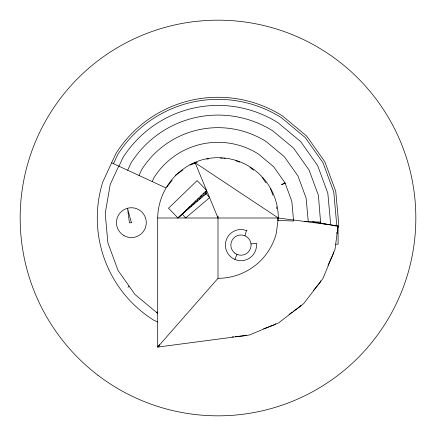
<?xml version="1.0" encoding="UTF-8"?>
<svg xmlns="http://www.w3.org/2000/svg" width="436" height="436" viewBox="0 0 436 436"><rect width="100%" height="100%" fill="white"/><g stroke="black" fill="none" stroke-linecap="round" stroke-linejoin="round"><path stroke-width="0.65" d="M206.56 190.379L206.152 193.633L179.087 216.915L186.346 210.446L185.949 210.288L188.712 208.441L189.022 207.313L191.371 206.184L192.26 204.19L194.178 203.797L195.497 201.061L196.99 201.41L198.571 198.091L199.65 199.154L201.345 195.415L203.95 195.502L203.667 193.17L205.351 194.309L205.432 191.464L206.152 193.633L209.58 197.677L185.643 218L182.21 213.956L177.959 218L168.519 208.228L197.116 180.608L206.56 190.379L177.959 218M330.384 224.856L338.053 226.18L335.012 249.354L322.913 278.571L303.658 303.658L278.571 322.913L249.354 335.012L157.69 347.083L157.69 218C158.099 190.924 176.346 167.146 202.391 159.745A60.31 60.31 0 0 1 278.31 218L338.107 225.875M190.085 164.841L195.115 162.759L278.31 218L276.255 233.609A60.31 60.31 0 0 1 218 278.31L157.69 347.083M127.661 170.236L131.002 163.01A102.923 102.923 0 0 1 272.99 131.002L293.635 148.196L309.124 170.149L318.405 195.366L320.656 223.178L330.096 224.818L330.493 222.513L327.828 193.241L317.675 165.658L300.736 141.645L278.152 122.832A112.581 112.581 0 0 0 122.832 157.848L118.968 166.22M336.031 225.832L336.559 222.752L333.753 191.905L323.054 162.841L305.195 137.525L281.4 117.704A118.657 118.657 0 0 0 117.704 154.6L113.502 163.696M333.589 252.035L333.268 253.894L327.981 265.333M336.783 233.522L337.017 232.186M337.246 230.851L338.63 222.84L335.769 191.453L324.885 161.876L306.721 136.125L282.506 115.949A120.728 120.728 0 0 0 115.949 153.494L102.733 182.106A120.728 120.728 0 0 0 153.494 320.051L157.69 321.986M244.956 235.8L246.416 230.584M234.84 259.415L236.993 254.39M118.701 166.1L110.226 184.439L105.212 213.477L107.888 242.825L118.063 270.478L135.051 294.556L157.69 313.413M138.991 175.468L141.64 169.735A90.334 90.334 0 0 1 266.265 141.64L284.386 156.737L297.979 176.002L306.121 198.135L308.263 221.619M152.186 181.567L154.033 177.566A75.673 75.673 0 0 1 258.434 154.033L273.612 166.677L285.002 182.82L291.826 201.361L293.613 221.03L277.994 220.403M166.835 187.039L172.122 180.221M320.852 280.762L320.051 282.506L313.293 290.616M127.971 287.329L128.996 285.972M301.107 305.244L299.875 306.721L293.472 311.239M159.745 344.74L157.69 346.675L159.227 346.882M175.354 175.354L177.278 173.877M177.348 173.948L182.907 170.029M275.694 323.779L274.124 324.885L263.578 328.766M289.03 314.372L292.36 312.023M285.002 182.82L281.525 184.646L285.177 183.3M190.134 164.928L197.317 162.285M246.351 335.11L244.547 335.769L235.413 336.603M156.344 312.29L157.69 312.078M251.011 243.893L256.439 243.244A15.576 15.576 0 0 1 241.468 260.663A15.576 15.576 0 0 1 225.423 244.231A15.576 15.576 0 0 1 243.19 229.679L247.103 230.78M232.039 336.908L233.391 336.788M157.69 218L278.31 218M334.924 225.875L336.27 225.875M335.693 244.204L338.107 244.204L338.053 226.18M304.72 221.477L320.842 222.126M312.661 221.799L327.758 224.404M111.638 162.835L165.773 187.845M250.03 167.331L253.534 170.247M262.052 177.348L265.971 182.907M195.115 162.759L218 218M201.345 195.415L202.015 197.148M270.538 188.684L272.952 195.241M276.658 206.828L276.844 208.839M277.634 217.553L277.896 220.403M218 215.962L218 278.31M206.806 159.113A59.945 59.945 0 0 1 208.822 158.764M220.403 158.105A59.945 59.945 0 0 1 222.431 158.219M223.788 158.339A59.945 59.945 0 0 1 225.145 158.486M235.822 160.764A59.945 59.945 0 0 1 239.669 162.11M131.372 222.654L129.443 222.905L127.514 208.25L131.372 222.654M97.942 375.238A197.83 197.83 0 0 0 414.2 243.359A197.83 197.83 0 0 0 141.858 35.409A197.83 197.83 0 0 0 97.942 375.238M123.917 235.565A14.911 14.911 0 0 0 146.283 222.654A14.911 14.911 0 0 0 123.917 209.738A14.911 14.911 0 0 0 123.917 235.565M234.726 253.044A10.11 10.11 0 0 0 250.983 246.536A10.11 10.11 0 0 0 237.217 235.707A10.11 10.11 0 0 0 234.726 253.044"/></g></svg>
